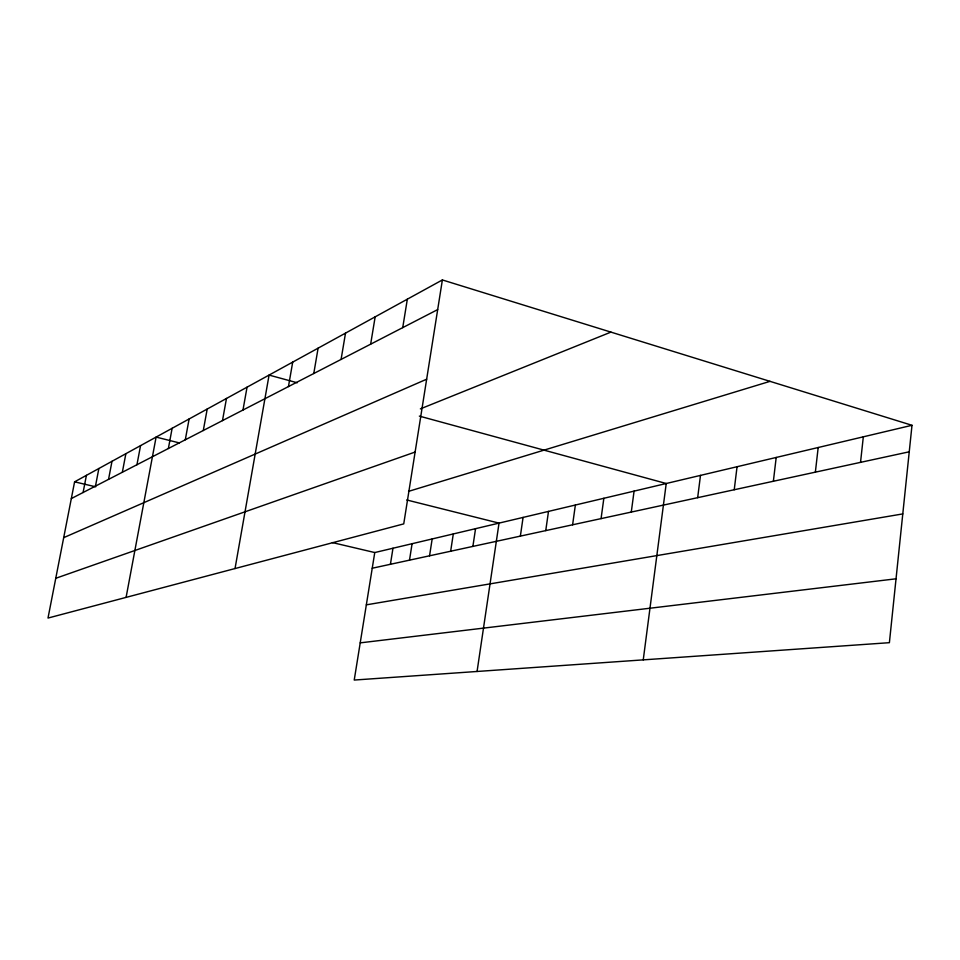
<?xml version="1.0" encoding="UTF-8"?>
<svg xmlns="http://www.w3.org/2000/svg" width="960" height="960" viewBox="0 0 960 960"><rect width="100%" height="100%" fill="white"/><g stroke="black" fill="none" stroke-linecap="round" stroke-linejoin="round"><path stroke-width="1.44" d="M912 425.292L889.392 642.684L354.228 680.052L374.76 552.552L912 425.292L442.38 279.948L74.592 481.836L48 618.06L403.74 523.884L442.38 279.948M860.532 462.36L863.316 436.824M815.364 472.152L818.184 447.516M773.376 481.26L776.196 457.464M734.232 489.744L737.064 466.728M697.668 497.676L700.488 475.392M643.248 659.868L666.228 483.504L419.34 416.1M631.284 512.064L634.08 491.124M601.068 518.616L603.852 498.288M572.604 524.796L575.364 505.032M545.748 530.616L548.496 511.404M520.368 536.124L523.08 517.416M477.072 671.472L499.032 523.116L406.74 499.968M472.884 546.42L475.548 528.684M450.648 551.232L453.3 533.952M429.552 555.816L432.168 538.956M409.5 560.16L412.08 543.72M390.42 564.3L392.976 548.244M402.732 327.636L407.34 299.172M370.644 344.184L375.168 316.836M341.088 359.424L345.516 333.108M313.776 373.524L318.108 348.156M288.456 386.58L292.704 362.112M235.032 568.548L269.076 375.084L297.216 382.764M242.976 410.04L247.056 387.168M222.48 420.612L226.476 398.46M203.292 430.512L207.204 409.044M185.292 439.788L189.12 418.968M168.372 448.524L172.128 428.304M126.096 597.384L156.108 437.088L179.352 442.92M122.34 472.272L125.868 453.696M136.944 464.736L140.556 445.632M108.54 479.388L111.996 461.304M95.472 486.132L98.868 468.516M83.088 492.516L86.412 475.356M71.328 498.576L437.676 309.6M63.696 537.66L426.66 379.2M420.372 408.888L610.932 332.112M55.764 578.292L415.116 452.052M408.54 491.364L770.028 381.348M372.228 568.236L909.24 451.8M366.336 604.848L902.784 513.912M360.216 642.864L896.028 578.808M74.592 481.836L95.724 486.816M332.388 542.58L374.76 552.552"/></g></svg>
